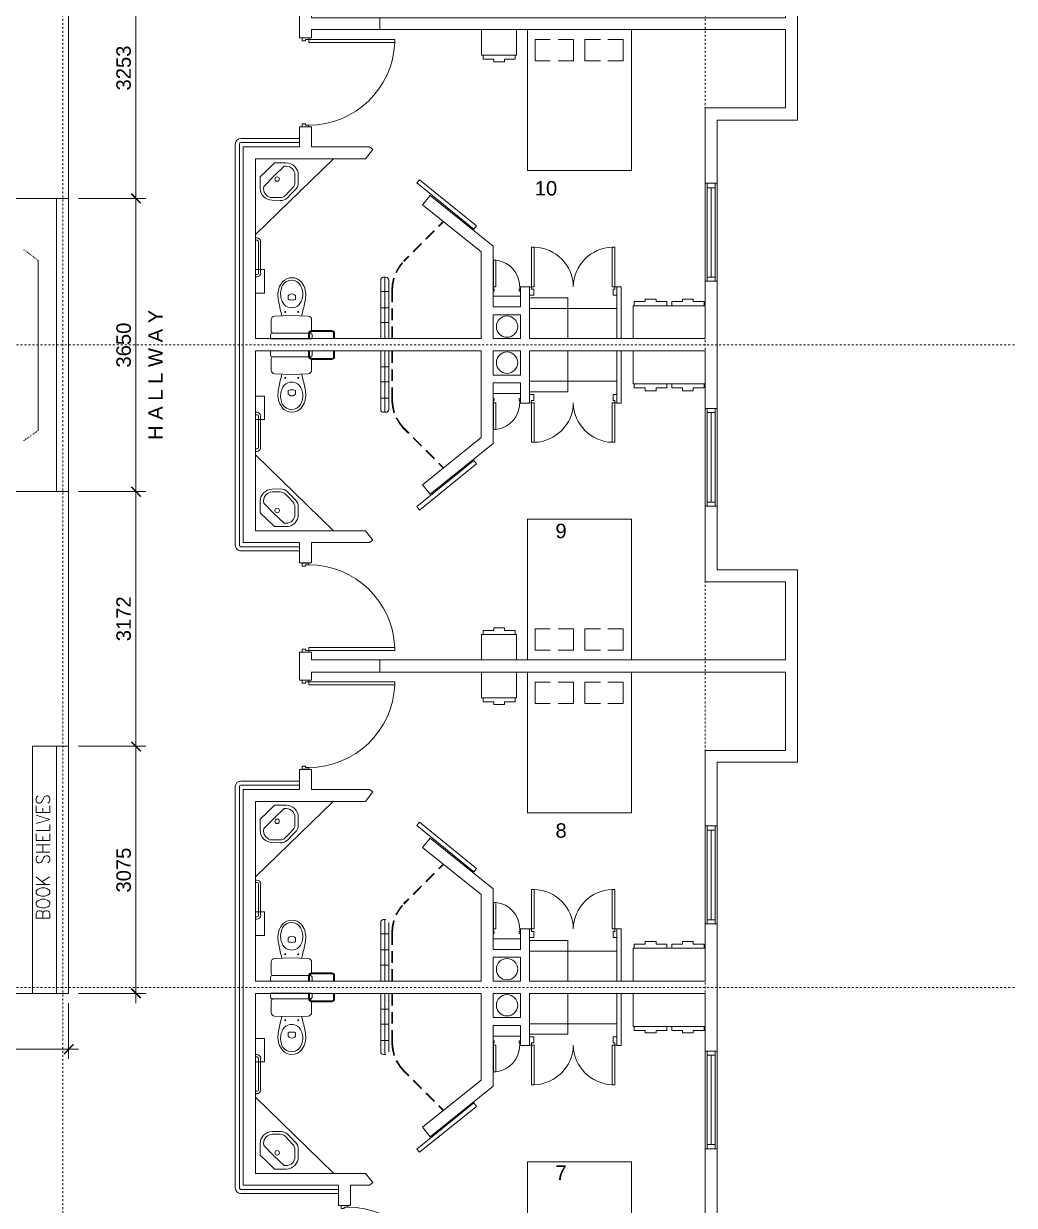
# Model space of a CAD drawing. Header units: feet. Extents: x 24 to 2788, y 15 to 613.
# Drawn here: x 429.2 to 552.6, y 205.8 to 352.9 of the extents above; entities that cross this region are included whole.
import ezdxf

# ---------------------------------------------------------------- set-up
doc = ezdxf.new("R2010")
doc.units = ezdxf.units.FT
doc.header["$MEASUREMENT"] = 0
doc.linetypes.add('DASHED', pattern=[0.5, 0.25, -0.25])
doc.layers.get('0').update_dxf_attribs({"color": 255, "lineweight": 0})
for name, color, linetype, lineweight in [('Dimmension', 250, 'Continuous', 0), ('Pluming', 4, 'Continuous', 13), ('Text', 251, 'Continuous', 9)]:
    doc.layers.add(name, color=color, linetype=linetype, lineweight=lineweight)
doc.layers.add('Doors', color=7, linetype='Continuous')
doc.layers.add('Grid', color=1, linetype='Continuous')
doc.styles.add('PDF Arial', font='arial.ttf')

# ---------------------------------------------------------------- blocks, each defined once
blk = doc.blocks.new('Toilet')
at = {"layer": 'Pluming', "lineweight": 0}
blk.add_line((-0.256, 0), (0.256, 0), dxfattribs=at)
for points in [[(0.114, 0.289, 0.017331), (0.154, 0.457, 0.011626), (0.164, 0.538, 0.180908), (0.107, 0.711, 0.440691), (-0.127, 0.711)], [(-0.126, 0.712, 0.180883), (-0.183, 0.539, 0.034528), (-0.171, 0.457, 0.017331), (-0.131, 0.289)], [(0.126, 0.518, 0.165153), (0.106, 0.667, 0.571941), (-0.119, 0.667, 0.179597), (-0.142, 0.517, 0.068995), (-0.119, 0.452, 0.250971), (-0.028, 0.39, 0.054511), (0.011, 0.39, 0.25088), (0.103, 0.452, 0.068995), (0.126, 0.518)], [(0.038, 0.523, 0.236067), (0.025, 0.548, 0.353499), (-0.044, 0.548, 0.236042), (-0.057, 0.523), (-0.057, 0.502, 0.380629), (-0.044, 0.487, 0.058069), (0.025, 0.487)], [(0.038, 0.523), (0.038, 0.502, -0.380629), (0.025, 0.487)], [(0.224, 0.072, 0.191995), (0.229, 0.074, 0.3575), (0.248, 0.104), (0.248, 0.239, 0.401104), (0.205, 0.284), (-0.006, 0.292), (-0.214, 0.284, 0.401077), (-0.256, 0.239)], [(-0.542, 0), (-0.542, 0.07, -0.414214), (-0.506, 0.106), (-0.252, 0.106)], [(-0.529, 0), (-0.529, 0.07, -0.414214), (-0.506, 0.093), (-0.252, 0.093)], [(-0.256, 0.108, 0.237145), (-0.239, 0.074, 0.191995), (-0.235, 0.072, 0.414213), (-0.263, 0.044)], [(-0.218, 0), (-0.218, 0.07, 0.414214), (-0.254, 0.106)], [(-0.231, 0), (-0.231, 0.07, 0.414214), (-0.254, 0.093)], [(0.258, 0), (0.258, 0.044, 0.414213), (0.231, 0.072), (-0.227, 0.072)]]:
    blk.add_lwpolyline(points, format="xyb", dxfattribs=at)
for points in [[(-0.256, 0.106), (-0.256, 0.241)], [(-0.263, 0), (-0.262, 0.046)], [(-0.235, 0.072), (0.226, 0.072)]]:
    blk.add_lwpolyline(points, dxfattribs=at)
for centre in [(-0.089, 0.337), (0.072, 0.337)]:
    blk.add_circle(centre, 0.00635, dxfattribs=at)
blk = doc.blocks.new('Sink')
at = {"layer": 'Pluming', "lineweight": 0}
blk.add_lwpolyline([(-0.225, -0.135), (-0.174, -0.186), (-0.128, -0.233, 0.20163), (-0.038, -0.268), (0.063, -0.264, 0.196173), (0.169, -0.219, 0.201655), (0.212, -0.111), (0.212, -0.111), (0.21, 0.028), (0.121, 0.116), (0.032, 0.201), (-0.112, 0.201), (-0.112, 0.201, 0.201655), (-0.22, 0.156, 0.196173), (-0.262, 0.051), (-0.262, -0.047, 0.201655), (-0.225, -0.136)], format="xyb", dxfattribs=at)
blk.add_lwpolyline([(-0.098, -0.207, 0.20163), (-0.038, -0.231), (0.063, -0.231, 0.196173), (0.138, -0.198, 0.201654), (0.169, -0.121), (0.167, -0.091), (0.04, 0.036), (-0.087, 0.159), (-0.112, 0.159, 0.201654), (-0.189, 0.126, 0.196173), (-0.22, 0.051), (-0.22, -0.047, 0.201655), (-0.195, -0.106), (-0.149, -0.156)], format="xyb", close=True, dxfattribs=at)
blk.add_circle((0, 0), 0.0275, dxfattribs=at)
blk = doc.blocks.new('accessible Hand')
at = {"layer": 'Pluming', "lineweight": 0}
for points in [[(0.047, 0.639), (0.047, 0.25)], [(0.072, 0.639), (0.072, 0.25)], [(0.11, 0.658), (0.091, 0.658)], [(0.11, 0.688), (0.095, 0.688)], [(0.091, 0.231), (0.11, 0.231)], [(0.095, 0.201), (0.11, 0.201)]]:
    blk.add_lwpolyline(points, dxfattribs=at)
blk.add_lwpolyline([(0, 0.292), (0, 0), (0.11, 0), (0.11, 0.292)], close=True, dxfattribs=at)
for centre, radius, start, end in [((0.095, 0.639), 0.0487, 90, 180), ((0.091, 0.639), 0.0191, 90, 180), ((0.095, 0.25), 0.0487, 180.0055, 270), ((0.091, 0.25), 0.0191, 180.0056, 269.9999)]:
    blk.add_arc(centre, radius, start, end, dxfattribs=at)
blk = doc.blocks.new('Small Door')
at = {"layer": 'Doors', "lineweight": 0}
blk.add_lwpolyline([(-0.004, 0.055), (-0.004, 0.385), (-0.034, 0.385), (-0.034, 0.055)], close=True, dxfattribs=at)
for points in [[(-0.339, 0), (-0.322, 0), (-0.322, 0.025), (-0.33, 0.025), (-0.33, 0.055), (-0.339, 0.055)], [(0, 0), (-0.013, 0), (-0.013, 0.025), (-0.004, 0.025), (-0.004, 0.055), (0, 0.055)]]:
    blk.add_lwpolyline(points, dxfattribs=at)
blk.add_arc((0.003, 0.054), 0.333, 96.3462, 179.842, dxfattribs=at)
blk = doc.blocks.new('Two Doors')
at = {"layer": 'Doors', "lineweight": 0}
for points in [[(-0.485, 0), (-0.485, 0.491), (-0.519, 0.491), (-0.519, 0)], [(0.485, 0), (0.485, 0.491), (0.519, 0.491), (0.519, 0)], [(0.544, 0), (0.519, 0), (0.519, -0.03), (0.493, -0.03), (0.493, -0.106), (0.544, -0.106)]]:
    blk.add_lwpolyline(points, close=True, dxfattribs=at)
blk.add_lwpolyline([(0.485, 0.491, 0.401509), (0, 0, 0.401481), (-0.485, 0.491)], format="xyb", dxfattribs=at)
blk.add_lwpolyline([(-0.544, -0.106), (-0.497, -0.106), (-0.497, -0.03), (-0.519, -0.03), (-0.519, 0), (-0.544, 0), (-0.544, -0.106)], dxfattribs=at)
blk = doc.blocks.new('Door')
at = {"layer": 'Doors', "lineweight": 5}
for points in [[(-0.059, 0.08), (-0.021, 0.08), (-0.021, 1.152), (-0.059, 1.152)], [(-1.109, 0), (-1.071, 0), (-1.071, 0.038), (-1.088, 0.038), (-1.088, 0.08), (-1.109, 0.08)], [(0, 0), (-0.038, 0), (-0.038, 0.038), (-0.021, 0.038), (-0.021, 0.08), (0, 0.08)]]:
    blk.add_lwpolyline(points, close=True, dxfattribs=at)
blk.add_arc((-0.015, 0.079), 1.073, 92.3612, 179.9488, dxfattribs=at)

msp = doc.modelspace()

# ---------------------------------------------------------------- linework, layer by layer
at = {"color": 255, "lineweight": 0, "transparency": 33554559}
for p, q in [((514.34, 333.01), (514.34, 320.82)), ((515.36, 304.48), (515.36, 292.8)), ((514.34, 253), (514.34, 240.81)), ((514.34, 224.97), (514.34, 212.78))]:
    msp.add_line(p, q, dxfattribs=at)
for points in [[(524.12, 453.88), (525.6, 453.88), (525.6, 432.17), (515.61, 432.17), (515.61, 364.89), (525.6, 364.89), (525.6, 340.89), (515.61, 340.89), (515.61, 284.88), (525.6, 284.88), (525.6, 260.92), (515.61, 260.92), (515.61, 193.64), (525.6, 193.64), (525.6, 184.25)], [(354.86, 337.63), (354.86, 393.64), (434.83, 393.64), (434.83, 232.13), (346.86, 232.13), (346.86, 234.16)], [(514.09, 333.01), (514.09, 342.41), (524.12, 342.41), (524.12, 352.15), (465.1, 352.15), (465.1, 351.13), (463.58, 351.13), (463.58, 354.65), (465.1, 354.65), (465.1, 353.63), (524.12, 353.63), (524.12, 363.41), (514.09, 363.41), (514.09, 372.81)], [(473.61, 352.15), (473.61, 353.63)], [(486.27, 352.15), (486.27, 348.98), (490.59, 348.98), (490.59, 352.15)], [(494.82, 350.92), (492.92, 350.92), (492.92, 348.26), (494.82, 348.26)], [(495.8, 348.26), (497.7, 348.26), (497.7, 350.92), (495.8, 350.92)], [(501.05, 350.92), (499.1, 350.92), (499.1, 348.26), (501.05, 348.26)], [(501.98, 348.26), (503.88, 348.26), (503.88, 350.92), (501.98, 350.92)], [(490.46, 348.98), (490.46, 348.47), (489.11, 348.47), (489.11, 348.13), (487.8, 348.13), (487.8, 348.47), (486.44, 348.47), (486.44, 348.98)], [(515.61, 320.82), (514.09, 320.82), (514.09, 313.67), (492.24, 313.67), (492.24, 320.14), (491.1, 320.14), (491.1, 317.65), (487.71, 317.65), (487.71, 325.18), (479.84, 331.49), (478.9, 330.31), (486.19, 324.46), (486.19, 313.67), (458.12, 313.67), (458.12, 336.06), (471.79, 336.06), (472.72, 337.21), (472.3, 337.54), (465.1, 337.54), (465.1, 340.04), (463.58, 340.04), (463.58, 337.54), (456.59, 337.54), (456.59, 288.27), (463.58, 288.27), (463.58, 285.77), (465.1, 285.77), (465.1, 288.27), (472.3, 288.27), (472.72, 288.56), (471.79, 289.75), (458.12, 289.75), (458.12, 312.14), (486.19, 312.14), (486.19, 301.35), (478.9, 295.46), (479.84, 294.32), (487.71, 300.63), (487.71, 308.16), (491.1, 308.16), (491.1, 305.62), (492.24, 305.62), (492.24, 312.14), (514.09, 312.14), (514.09, 308.04), (505.15, 308.04), (505.15, 312.14)], [(463.58, 338.1), (456.3, 338.1)], [(458.12, 326.62), (467.81, 336.06)], [(515.61, 333.01), (514.09, 333.01), (514.09, 320.82)], [(514.34, 332.46), (515.36, 332.46), (515.36, 333.01)], [(434.83, 294.62), (427.34, 294.62), (427.34, 331.11), (434.83, 331.11)], [(433.35, 331.11), (433.35, 294.62)], [(514.85, 321.33), (514.85, 332.46)], [(515.36, 332.46), (515.36, 321.33)], [(429.24, 324.72), (429.37, 324.67)], [(429.46, 324.59), (429.54, 324.55)], [(429.63, 324.46), (429.75, 324.38)], [(429.84, 324.34), (429.92, 324.25)], [(430.01, 324.17), (430.13, 324.12)], [(430.22, 324.04), (430.3, 323.96)], [(430.39, 323.91), (430.51, 323.83)], [(430.6, 323.79), (430.68, 323.7)], [(430.77, 323.62), (430.9, 323.57)], [(476.53, 323.4), (476.7, 323.28)], [(473.7, 313.67), (473.7, 320.95)], [(474.21, 321.29), (474.21, 313.67)], [(515.36, 320.82), (515.36, 321.33), (514.34, 321.33)], [(473.7, 319.55), (474.71, 319.55)], [(503.63, 313.67), (503.63, 320.14), (503.12, 320.14), (503.12, 313.67)], [(487.71, 318.96), (491.1, 318.96)], [(492.24, 318.75), (497.02, 318.75), (497.02, 313.67)], [(509.34, 317.77), (509.34, 318.28), (507.99, 318.28), (507.99, 318.58), (506.63, 318.58), (506.63, 318.28), (505.28, 318.28), (505.28, 317.77)], [(509.94, 317.77), (509.94, 318.28), (511.29, 318.28), (511.29, 318.58), (512.6, 318.58), (512.6, 318.28), (513.96, 318.28), (513.96, 317.77)], [(473.7, 317.52), (474.71, 317.52)], [(492.24, 317.44), (503.12, 317.44)], [(505.15, 313.67), (505.15, 317.77), (514.09, 317.77), (514.09, 313.67)], [(473.7, 315.66), (474.71, 315.66)], [(514.09, 312.14), (514.09, 283.4), (524.12, 283.4), (524.12, 273.66), (465.1, 273.66), (465.1, 274.63), (463.58, 274.63), (463.58, 271.16), (465.1, 271.16), (465.1, 272.14), (524.12, 272.14), (524.12, 262.4), (514.09, 262.4), (514.09, 233.65), (492.24, 233.65), (492.24, 240.17), (491.1, 240.17), (491.1, 237.63), (487.71, 237.63), (487.71, 245.17), (479.84, 251.48), (478.9, 250.33), (486.19, 244.45), (486.19, 233.65), (458.12, 233.65), (458.12, 256.05), (471.79, 256.05), (472.72, 257.23), (472.3, 257.53), (465.1, 257.53), (465.1, 260.03), (463.58, 260.03), (463.58, 257.53), (456.59, 257.53), (456.59, 208.25), (468.45, 208.25), (468.45, 205.75), (469.93, 205.75), (469.93, 208.25), (472.3, 208.25), (472.72, 208.59), (471.79, 209.73), (458.12, 209.73), (458.12, 232.13), (486.19, 232.13), (486.19, 221.33), (478.9, 215.49), (479.84, 214.3), (487.71, 220.61), (487.71, 228.15), (491.1, 228.15), (491.1, 225.65), (492.24, 225.65), (492.24, 232.13), (514.09, 232.13), (514.09, 224.97)], [(473.7, 312.14), (473.7, 304.86)], [(474.21, 304.52), (474.21, 312.14)], [(492.24, 307.06), (497.02, 307.06), (497.02, 312.14)], [(503.63, 312.14), (503.63, 305.62), (503.12, 305.62), (503.12, 312.14)], [(473.7, 310.15), (474.71, 310.15)], [(473.7, 308.29), (474.71, 308.29)], [(492.24, 308.38), (503.12, 308.38)], [(509.34, 308.04), (509.34, 307.53), (507.99, 307.53), (507.99, 307.19), (506.63, 307.19), (506.63, 307.53), (505.28, 307.53), (505.28, 308.04)], [(509.94, 308.04), (509.94, 307.53), (511.29, 307.53), (511.29, 307.19), (512.6, 307.19), (512.6, 307.53), (513.96, 307.53), (513.96, 308.04)], [(473.7, 306.26), (474.71, 306.26)], [(487.71, 306.85), (491.1, 306.85)], [(514.09, 304.99), (515.61, 304.99)], [(515.36, 304.99), (515.36, 304.48), (514.34, 304.48)], [(514.34, 292.8), (514.34, 304.99)], [(475.48, 304.52), (475.31, 304.44)], [(475.6, 303.72), (475.77, 303.8)], [(514.85, 304.48), (514.85, 293.3)], [(430.3, 301.69), (430.22, 301.64)], [(430.51, 301.86), (430.43, 301.77)], [(430.73, 301.98), (430.6, 301.9)], [(430.9, 302.11), (430.81, 302.03)], [(476.7, 302.53), (476.53, 302.36)], [(429.37, 301.01), (429.24, 300.97)], [(429.54, 301.18), (429.46, 301.09)], [(429.75, 301.31), (429.63, 301.22)], [(429.92, 301.43), (429.84, 301.35)], [(430.13, 301.56), (430.05, 301.52)], [(458.12, 299.19), (467.81, 289.75)], [(514.34, 293.3), (515.36, 293.3)], [(514.09, 292.8), (515.61, 292.8)], [(486.27, 273.66), (486.27, 276.84), (490.59, 276.84), (490.59, 273.66)], [(490.46, 276.84), (490.46, 277.34), (489.11, 277.34), (489.11, 277.68), (487.8, 277.68), (487.8, 277.34), (486.44, 277.34), (486.44, 276.84)], [(494.82, 274.89), (492.92, 274.89), (492.92, 277.55), (494.82, 277.55)], [(495.8, 277.55), (497.7, 277.55), (497.7, 274.89), (495.8, 274.89)], [(501.05, 274.89), (499.1, 274.89), (499.1, 277.55), (501.05, 277.55)], [(501.98, 277.55), (503.88, 277.55), (503.88, 274.89), (501.98, 274.89)], [(473.61, 273.66), (473.61, 272.14)], [(486.27, 272.14), (486.27, 268.96), (490.59, 268.96), (490.59, 272.14)], [(494.82, 270.91), (492.92, 270.91), (492.92, 268.24), (494.82, 268.24)], [(495.8, 268.24), (497.7, 268.24), (497.7, 270.91), (495.8, 270.91)], [(501.05, 270.91), (499.1, 270.91), (499.1, 268.24), (501.05, 268.24)], [(501.98, 268.24), (503.88, 268.24), (503.88, 270.91), (501.98, 270.91)], [(490.46, 268.96), (490.46, 268.45), (489.11, 268.45), (489.11, 268.11), (487.8, 268.11), (487.8, 268.45), (486.44, 268.45), (486.44, 268.96)], [(434.83, 262.91), (430.35, 262.91), (430.35, 232.13)], [(433.35, 262.91), (433.35, 232.13)], [(463.58, 258.08), (456.3, 258.08)], [(431.07, 256.73), (430.9, 256.6), (430.81, 256.43), (430.81, 256.18), (430.9, 255.96), (431.07, 255.84), (431.23, 255.84), (431.36, 255.88), (431.45, 255.96), (431.53, 256.09), (431.7, 256.47), (431.78, 256.6), (431.87, 256.68), (432.04, 256.73), (432.25, 256.73), (432.42, 256.6), (432.5, 256.43), (432.5, 256.18), (432.42, 255.96), (432.25, 255.84)], [(458.12, 246.65), (467.81, 256.09)], [(432.5, 255.5), (432.5, 254.65), (430.81, 254.65), (430.81, 255.5)], [(431.62, 254.65), (431.62, 255.2)], [(430.81, 253.3), (432.5, 253.8), (430.81, 254.35)], [(430.81, 252.41), (432.5, 252.41), (432.5, 253.17)], [(432.5, 252.03), (432.5, 251.18), (430.81, 251.18), (430.81, 252.03)], [(431.62, 251.18), (431.62, 251.69)], [(514.09, 253), (515.61, 253)], [(514.34, 252.49), (515.36, 252.49)], [(514.85, 241.32), (514.85, 252.49)], [(515.36, 240.81), (515.36, 253)], [(430.81, 250.63), (432.5, 250.63)], [(431.62, 249.74), (431.62, 250.63)], [(430.81, 249.74), (432.5, 249.74)], [(431.07, 249.27), (430.9, 249.15), (430.81, 248.98), (430.81, 248.72), (430.9, 248.51), (431.07, 248.39), (431.23, 248.39), (431.36, 248.43), (431.45, 248.51), (431.53, 248.64), (431.7, 249.02), (431.78, 249.15), (431.87, 249.23), (432.04, 249.27), (432.25, 249.27), (432.42, 249.15), (432.5, 248.98), (432.5, 248.72), (432.42, 248.51), (432.25, 248.39)], [(430.81, 246.65), (431.95, 245.72)], [(431.53, 246.06), (432.5, 246.65)], [(430.81, 245.72), (432.5, 245.72)], [(476.53, 243.43), (476.7, 243.26)], [(431.62, 242.12), (431.7, 242.29), (431.78, 242.37), (431.95, 242.42), (432.17, 242.42), (432.34, 242.37), (432.42, 242.29), (432.5, 242.12), (432.5, 241.53), (430.81, 241.53), (430.81, 242.12), (430.9, 242.29), (430.98, 242.37), (431.15, 242.42), (431.28, 242.42), (431.45, 242.37), (431.53, 242.29), (431.62, 242.12), (431.62, 241.53)], [(474.02, 241.34), (474.35, 241.34)], [(474.21, 241.32), (474.21, 233.69)], [(515.36, 241.32), (514.34, 241.32)], [(473.7, 233.69), (473.7, 240.98)], [(474.71, 240.98), (474.71, 233.69)], [(503.63, 233.65), (503.63, 240.17), (503.12, 240.17), (503.12, 233.65)], [(515.61, 240.81), (514.09, 240.81)], [(473.7, 239.58), (474.71, 239.58)], [(487.71, 238.94), (491.1, 238.94)], [(492.24, 238.73), (497.02, 238.73), (497.02, 233.65)], [(509.34, 237.76), (509.34, 238.27), (507.99, 238.27), (507.99, 238.61), (506.63, 238.61), (506.63, 238.27), (505.28, 238.27), (505.28, 237.76)], [(509.94, 237.76), (509.94, 238.27), (511.29, 238.27), (511.29, 238.61), (512.6, 238.61), (512.6, 238.27), (513.96, 238.27), (513.96, 237.76)], [(473.7, 237.55), (474.71, 237.55)], [(492.24, 237.42), (503.12, 237.42)], [(505.15, 233.65), (505.15, 237.76), (514.09, 237.76)], [(473.7, 235.68), (474.71, 235.68)], [(473.7, 232.17), (473.7, 224.89)], [(474.21, 224.55), (474.21, 232.17)], [(474.71, 224.89), (474.71, 232.17)], [(492.24, 227.05), (497.02, 227.05), (497.02, 232.13)], [(503.63, 232.13), (503.63, 225.65), (503.12, 225.65), (503.12, 232.13)], [(505.15, 232.13), (505.15, 228.02), (514.09, 228.02), (514.09, 232.13)], [(473.7, 230.18), (474.71, 230.18)], [(473.7, 228.32), (474.71, 228.32)], [(492.24, 228.36), (503.12, 228.36)], [(487.71, 226.84), (491.1, 226.84)], [(509.34, 228.02), (509.34, 227.51), (507.99, 227.51), (507.99, 227.22), (506.63, 227.22), (506.63, 227.51), (505.28, 227.51), (505.28, 228.02)], [(509.94, 228.02), (509.94, 227.51), (511.29, 227.51), (511.29, 227.22), (512.6, 227.22), (512.6, 227.51), (513.96, 227.51), (513.96, 228.02)], [(473.7, 226.29), (474.71, 226.29)], [(404.61, 152.88), (433.35, 152.88), (433.35, 201.9), (432.34, 201.9), (432.34, 203.38), (434.83, 203.38), (434.83, 142.88), (454.86, 142.88), (454.86, 193.64), (457.36, 193.64), (457.36, 192.16), (456.34, 192.16), (456.34, 142.88), (524.12, 142.88), (524.12, 192.16), (468.45, 192.16), (468.45, 194.66), (469.93, 194.66), (469.93, 193.64), (514.09, 193.64), (514.09, 224.97), (515.61, 224.97)], [(474.02, 224.53), (474.35, 224.53)], [(475.48, 224.51), (475.31, 224.42)], [(475.6, 223.7), (475.77, 223.79)], [(514.34, 224.47), (515.36, 224.47)], [(514.85, 213.33), (514.85, 224.47)], [(515.36, 212.78), (515.36, 224.97)], [(476.53, 222.39), (476.7, 222.52)], [(458.12, 219.22), (467.81, 209.78)], [(515.61, 212.78), (514.09, 212.78)], [(515.36, 213.33), (514.34, 213.33)]]:
    msp.add_lwpolyline(points, dxfattribs=at)
at = {"color": 255, "lineweight": 0, "ltscale": 0.190512, "transparency": 33554559}
for points in [[(504.94, 334.62), (504.94, 352.15), (491.99, 352.15), (491.99, 334.62), (504.94, 334.62)], [(504.94, 291.19), (504.94, 273.66), (491.99, 273.66), (491.99, 291.19), (504.94, 291.19)], [(504.94, 254.61), (504.94, 272.14), (491.99, 272.14), (491.99, 254.61), (504.94, 254.61)], [(504.94, 211.17), (504.94, 193.64), (491.99, 193.64), (491.99, 211.17), (504.94, 211.17)]]:
    msp.add_lwpolyline(points, dxfattribs=at)
at = {"color": 255, "lineweight": 0, "transparency": 33554559}
for points in [[(463.58, 287.25), (456.3, 287.25, -0.414214), (455.6, 287.95), (455.6, 337.9, -0.414186), (456.3, 338.6), (463.58, 338.6)], [(463.58, 287.76), (456.3, 287.76, -0.414213), (456.11, 287.95), (456.11, 337.9, -0.414185), (456.3, 338.1)], [(474.02, 321.31), (474.35, 321.31, -0.414214), (474.71, 320.95), (474.71, 313.67)], [(474.02, 304.5), (474.35, 304.5, 0.414214), (474.71, 304.86), (474.71, 312.14)], [(468.45, 207.23), (456.3, 207.23, -0.414207), (455.6, 207.93), (455.6, 257.89, -0.414186), (456.3, 258.59), (463.58, 258.59)], [(468.45, 207.74), (456.3, 207.74, -0.414225), (456.11, 207.93), (456.11, 257.89, -0.414185), (456.3, 258.08)]]:
    msp.add_lwpolyline(points, format="xyb", dxfattribs=at)
for points in [[(478.52, 333.44), (478.19, 333.06), (485.3, 327.3), (485.64, 327.72)], [(487.71, 316.63), (487.71, 313.67), (491.1, 313.67), (491.1, 316.63)], [(487.71, 309.14), (487.71, 312.14), (491.1, 312.14), (491.1, 309.14)], [(478.52, 292.33), (478.19, 292.75), (485.3, 298.51), (485.64, 298.09)], [(478.52, 253.47), (478.19, 253.04), (485.3, 247.28), (485.64, 247.71)], [(430.81, 244.62), (430.9, 244.49), (431.07, 244.36), (431.23, 244.32), (431.45, 244.24), (431.87, 244.24), (432.25, 244.36), (432.42, 244.49), (432.5, 244.62), (432.5, 244.87), (432.42, 245), (432.25, 245.13), (432.12, 245.21), (431.87, 245.29), (431.45, 245.29), (431.23, 245.21), (431.07, 245.13), (430.9, 245), (430.81, 244.87)], [(430.81, 243.22), (430.9, 243.05), (431.07, 242.92), (431.23, 242.88), (431.45, 242.8), (431.87, 242.8), (432.25, 242.92), (432.42, 243.05), (432.5, 243.22), (432.5, 243.47), (432.42, 243.6), (432.25, 243.73), (431.87, 243.86), (431.45, 243.86), (431.23, 243.77), (431.07, 243.73), (430.9, 243.6), (430.81, 243.47)], [(487.71, 236.66), (487.71, 233.65), (491.1, 233.65), (491.1, 236.66)], [(487.71, 229.16), (487.71, 232.13), (491.1, 232.13), (491.1, 229.16)], [(478.52, 212.36), (478.19, 212.74), (485.3, 218.5), (485.64, 218.07)]]:
    msp.add_lwpolyline(points, close=True, dxfattribs=at)
at = {"color": 255, "lineweight": 0, "ltscale": 0.012701, "transparency": 33554559}
msp.add_lwpolyline([(430.98, 323.49), (431.07, 323.4), (431.07, 302.24), (430.98, 302.19)], dxfattribs=at)
at = {"color": 255, "lineweight": 0, "transparency": 33554559}
for points, const_width in [([(475.12, 319.72), (475.2, 320.55), (475.35, 321.22)], 0.215), ([(475.12, 306.05), (475.2, 305.26), (475.37, 304.48)], 0.215), ([(475.12, 239.75), (475.2, 240.53), (475.35, 241.21)], 0.215), ([(475.12, 226.07), (475.2, 225.25), (475.37, 224.49)], 0.215), ([(475.69, 223.75), (476.11, 223.05), (476.62, 222.45)], 0.211)]:
    msp.add_lwpolyline(points, dxfattribs=dict(at, const_width=const_width))
for centre in [(489.43, 315.17), (489.43, 310.68), (489.43, 235.16), (489.43, 230.67)]:
    msp.add_circle(centre, 1.33, dxfattribs=at)
for centre, start, end in [((474.06, 320.95), 90.0055, 180), ((474.06, 304.86), 180, 269.9945), ((474.06, 240.98), 90.0055, 180), ((474.06, 224.89), 180, 269.9945)]:
    msp.add_arc(centre, 0.36, start, end, dxfattribs=at)
for points in [[(481.44, 328.32), (481.57, 328.15), (480.85, 327.72)], [(481.57, 328.15), (480.85, 327.72), (480.98, 327.55)], [(480.3, 327.17), (480.47, 327.05), (479.24, 326.11)], [(480.47, 327.05), (479.24, 326.11), (479.41, 325.99)], [(478.74, 325.61), (478.86, 325.44), (477.68, 324.55)], [(478.86, 325.44), (477.68, 324.55), (477.8, 324.38)], [(477.13, 324), (477.3, 323.87), (476.53, 323.4)], [(477.3, 323.87), (476.53, 323.4), (476.7, 323.28)], [(475.6, 322.09), (475.77, 322.01), (476.03, 322.81)], [(475.77, 322.01), (476.03, 322.81), (476.2, 322.68)], [(476.03, 322.81), (476.2, 322.68), (476.36, 323.19)], [(476.2, 322.68), (476.36, 323.19), (476.49, 323.07)], [(475.52, 321.92), (475.73, 321.84), (475.6, 322.09)], [(475.73, 321.84), (475.6, 322.09), (475.77, 322.01)], [(475.01, 319.72), (475.22, 319.72), (475.01, 318.2)], [(475.22, 319.72), (475.01, 318.2), (475.22, 318.2)], [(475.01, 317.44), (475.22, 317.44), (475.01, 315.95)], [(475.22, 317.44), (475.01, 315.95), (475.22, 315.95)], [(475.01, 315.19), (475.22, 315.19), (475.01, 313.67)], [(475.22, 315.19), (475.01, 313.67), (475.22, 313.67)], [(475.01, 310.62), (475.22, 310.62), (475.01, 312.14)], [(475.22, 310.62), (475.01, 312.14), (475.22, 312.14)], [(475.01, 308.38), (475.22, 308.38), (475.01, 309.86)], [(475.22, 308.38), (475.01, 309.86), (475.22, 309.86)], [(475.01, 306.05), (475.22, 306.05), (475.01, 307.61)], [(475.22, 306.05), (475.01, 307.61), (475.22, 307.61)], [(475.6, 303.72), (475.77, 303.8), (476.03, 303)], [(475.77, 303.8), (476.03, 303), (476.2, 303.13)], [(476.03, 303), (476.2, 303.13), (476.53, 302.36)], [(476.2, 303.13), (476.53, 302.36), (476.7, 302.53)], [(477.3, 301.94), (476.53, 302.36), (476.7, 302.53)], [(477.13, 301.81), (477.3, 301.94), (476.53, 302.36)], [(478.86, 300.33), (477.68, 301.26), (477.8, 301.43)], [(478.74, 300.2), (478.86, 300.33), (477.68, 301.26)], [(480.47, 298.77), (479.24, 299.7), (479.41, 299.82)], [(480.3, 298.64), (480.47, 298.77), (479.24, 299.7)], [(481.57, 297.66), (480.85, 298.09), (480.98, 298.21)], [(481.44, 297.5), (481.57, 297.66), (480.85, 298.09)], [(481.44, 248.3), (481.57, 248.13), (480.85, 247.71)], [(481.57, 248.13), (480.85, 247.71), (480.98, 247.58)], [(480.3, 247.16), (480.47, 247.03), (479.24, 246.1)], [(480.47, 247.03), (479.24, 246.1), (479.41, 245.97)], [(478.74, 245.59), (478.86, 245.46), (477.68, 244.53)], [(478.86, 245.46), (477.68, 244.53), (477.8, 244.36)], [(475.6, 242.08), (475.77, 241.99), (476.03, 242.8)], [(475.77, 241.99), (476.03, 242.8), (476.2, 242.67)], [(476.03, 242.8), (476.2, 242.67), (476.36, 243.18)], [(476.2, 242.67), (476.36, 243.18), (476.49, 243.05)], [(477.13, 243.98), (477.3, 243.86), (476.53, 243.43)], [(477.3, 243.86), (476.53, 243.43), (476.7, 243.26)], [(475.52, 241.95), (475.73, 241.87), (475.6, 242.08)], [(475.73, 241.87), (475.6, 242.08), (475.77, 241.99)], [(475.01, 239.75), (475.22, 239.75), (475.01, 238.18)], [(475.22, 239.75), (475.01, 238.18), (475.22, 238.18)], [(475.01, 237.42), (475.22, 237.42), (475.01, 235.94)], [(475.22, 237.42), (475.01, 235.94), (475.22, 235.94)], [(475.01, 235.18), (475.22, 235.18), (475.01, 233.65)], [(475.22, 235.18), (475.01, 233.65), (475.22, 233.65)], [(475.01, 230.6), (475.22, 230.6), (475.01, 232.13)], [(475.22, 230.6), (475.01, 232.13), (475.22, 232.13)], [(475.01, 228.36), (475.22, 228.36), (475.01, 229.84)], [(475.22, 228.36), (475.01, 229.84), (475.22, 229.84)], [(475.01, 226.07), (475.22, 226.07), (475.01, 227.6)], [(475.22, 226.07), (475.01, 227.6), (475.22, 227.6)], [(477.3, 221.93), (476.53, 222.39), (476.7, 222.52)], [(477.13, 221.8), (477.3, 221.93), (476.53, 222.39)], [(478.86, 220.36), (477.68, 221.25), (477.8, 221.42)], [(478.74, 220.19), (478.86, 220.36), (477.68, 221.25)], [(480.47, 218.75), (479.24, 219.68), (479.41, 219.81)], [(480.3, 218.62), (480.47, 218.75), (479.24, 219.68)], [(481.57, 217.65), (480.85, 218.07), (480.98, 218.24)], [(481.44, 217.48), (481.57, 217.65), (480.85, 218.07)]]:
    msp.add_solid(points, dxfattribs=at)
at = {"layer": 'Dimmension', "color": 250, "lineweight": 0}
for points in [[(443.22, 329.92), (443.22, 364.85)], [(443.22, 332.34), (443.22, 293.43)], [(443.22, 261.68), (443.22, 295.8)], [(443.22, 264.09), (443.22, 230.94)], [(436.06, 232.13), (444.44, 232.13)], [(353.63, 225.19), (436.06, 225.19)]]:
    msp.add_lwpolyline(points, dxfattribs=at)
for points in [[(444.44, 331.11), (436.06, 331.11)], [(444.44, 294.62), (436.06, 294.62)], [(444.44, 262.91), (436.06, 262.91)]]:
    msp.add_lwpolyline(points, close=True, dxfattribs=at)
at = {"layer": 'Dimmension', "color": 250, "lineweight": 0, "transparency": 33554559}
msp.add_lwpolyline([(434.83, 230.94), (434.83, 224)], dxfattribs=at)
for points in [[(443.89, 330.6), (442.58, 331.66), (442.71, 331.79)], [(442.71, 331.79), (442.58, 331.66), (443.89, 330.6)], [(443.77, 330.47), (443.89, 330.6), (442.58, 331.66)], [(442.58, 331.66), (443.89, 330.6), (443.77, 330.47)], [(442.71, 295.29), (442.58, 295.17), (443.89, 294.07)], [(443.89, 294.07), (442.58, 295.17), (442.71, 295.29)], [(442.58, 295.17), (443.89, 294.07), (443.77, 293.94)], [(443.77, 293.94), (443.89, 294.07), (442.58, 295.17)], [(443.89, 262.36), (442.58, 263.41), (442.71, 263.54)], [(442.71, 263.54), (442.58, 263.41), (443.89, 262.36)], [(443.77, 262.23), (443.89, 262.36), (442.58, 263.41)], [(442.58, 263.41), (443.89, 262.36), (443.77, 262.23)], [(442.71, 232.81), (442.58, 232.68), (443.89, 231.62)], [(442.58, 232.68), (443.89, 231.62), (443.77, 231.49)], [(434.2, 224.63), (434.33, 224.51), (435.38, 225.86)], [(434.33, 224.51), (435.38, 225.86), (435.51, 225.74)]]:
    msp.add_solid(points, dxfattribs=at)
at = {"layer": 'Grid', "linetype": 'DASHED', "lineweight": 0}
for points in [[(434.11, 118.76), (434.11, 537.88)], [(514.09, 118.76), (514.09, 537.88)], [(552.6, 312.91), (57.62, 312.91)], [(552.6, 232.89), (57.62, 232.89)]]:
    msp.add_lwpolyline(points, dxfattribs=at)

# ---------------------------------------------------------------- block references
at = {"layer": 'Doors', "color": 255, "lineweight": 0, "transparency": 33554559, "yscale": 10, "zscale": 10}
for name, p, xscale, rotation in [('Door', (463.94, 351.13), -10, 270), ('Small Door', (487.71, 306.22), 10, 180), ('Two Doors', (497.68, 305.67), 10, 180), ('Door', (463.94, 274.63), 10, 270), ('Door', (463.94, 271.16), -10, 270), ('Two Doors', (497.68, 225.69), 10, 180), ('Small Door', (487.71, 226.24), 10, 180), ('Door', (468.79, 194.66), 10, 270)]:
    msp.add_blockref(name, p, dxfattribs=dict(at, xscale=xscale, rotation=rotation))
at = {"layer": 'Doors', "color": 255, "lineweight": 0, "transparency": 33554559, "xscale": -10, "yscale": 10, "zscale": 10}
for name, p in [('Two Doors', (497.68, 320.14)), ('Small Door', (487.71, 319.59)), ('Two Doors', (497.68, 240.17)), ('Small Door', (487.71, 239.62))]:
    msp.add_blockref(name, p, dxfattribs=at)
at = {"layer": 'Pluming', "lineweight": 0, "xscale": -10, "yscale": 10, "zscale": 10}
for name, p in [('Sink', (460.81, 333.54)), ('accessible Hand', (459.22, 319.34)), ('Toilet', (462.54, 313.63)), ('Sink', (460.81, 253.57)), ('accessible Hand', (459.22, 239.37)), ('Toilet', (462.54, 233.65))]:
    msp.add_blockref(name, p, dxfattribs=at)
at = {"layer": 'Pluming', "lineweight": 0, "xscale": 10, "yscale": 10, "zscale": 10, "rotation": 180}
for name, p in [('Toilet', (462.54, 312.14)), ('accessible Hand', (459.22, 306.51)), ('Sink', (460.81, 292.27)), ('Toilet', (462.54, 232.17)), ('accessible Hand', (459.22, 226.54)), ('Sink', (460.81, 212.29))]:
    msp.add_blockref(name, p, dxfattribs=at)

# ---------------------------------------------------------------- texts
at = {"layer": 'Dimmension', "color": 250, "lineweight": 0, "char_height": 1.8, "attachment_point": 7, "rotation": 90, "style": 'PDF Arial'}
for s, insert in [('3253', (442.61, 344.57)), ('3650', (442.61, 310.07)), ('3172', (442.61, 275.99)), ('3075', (442.61, 244.7))]:
    msp.add_mtext(s, dxfattribs=dict(at, insert=insert))
at = {"layer": 'Text', "lineweight": 0, "char_height": 1.8, "attachment_point": 7, "style": 'PDF Arial'}
for s, insert in [('10', (492.88, 331.47)), ('9', (495.46, 288.8)), ('8', (495.46, 251.5)), ('7', (495.46, 208.93))]:
    msp.add_mtext(s, dxfattribs=dict(at, insert=insert))
at = {"layer": 'Text', "lineweight": 0, "insert": (446.56, 301.05), "char_height": 1.8, "attachment_point": 7, "rotation": 90, "style": 'PDF Arial'}
msp.add_mtext('H A L L W A Y', dxfattribs=at)

doc.saveas('drawing.dxf')
